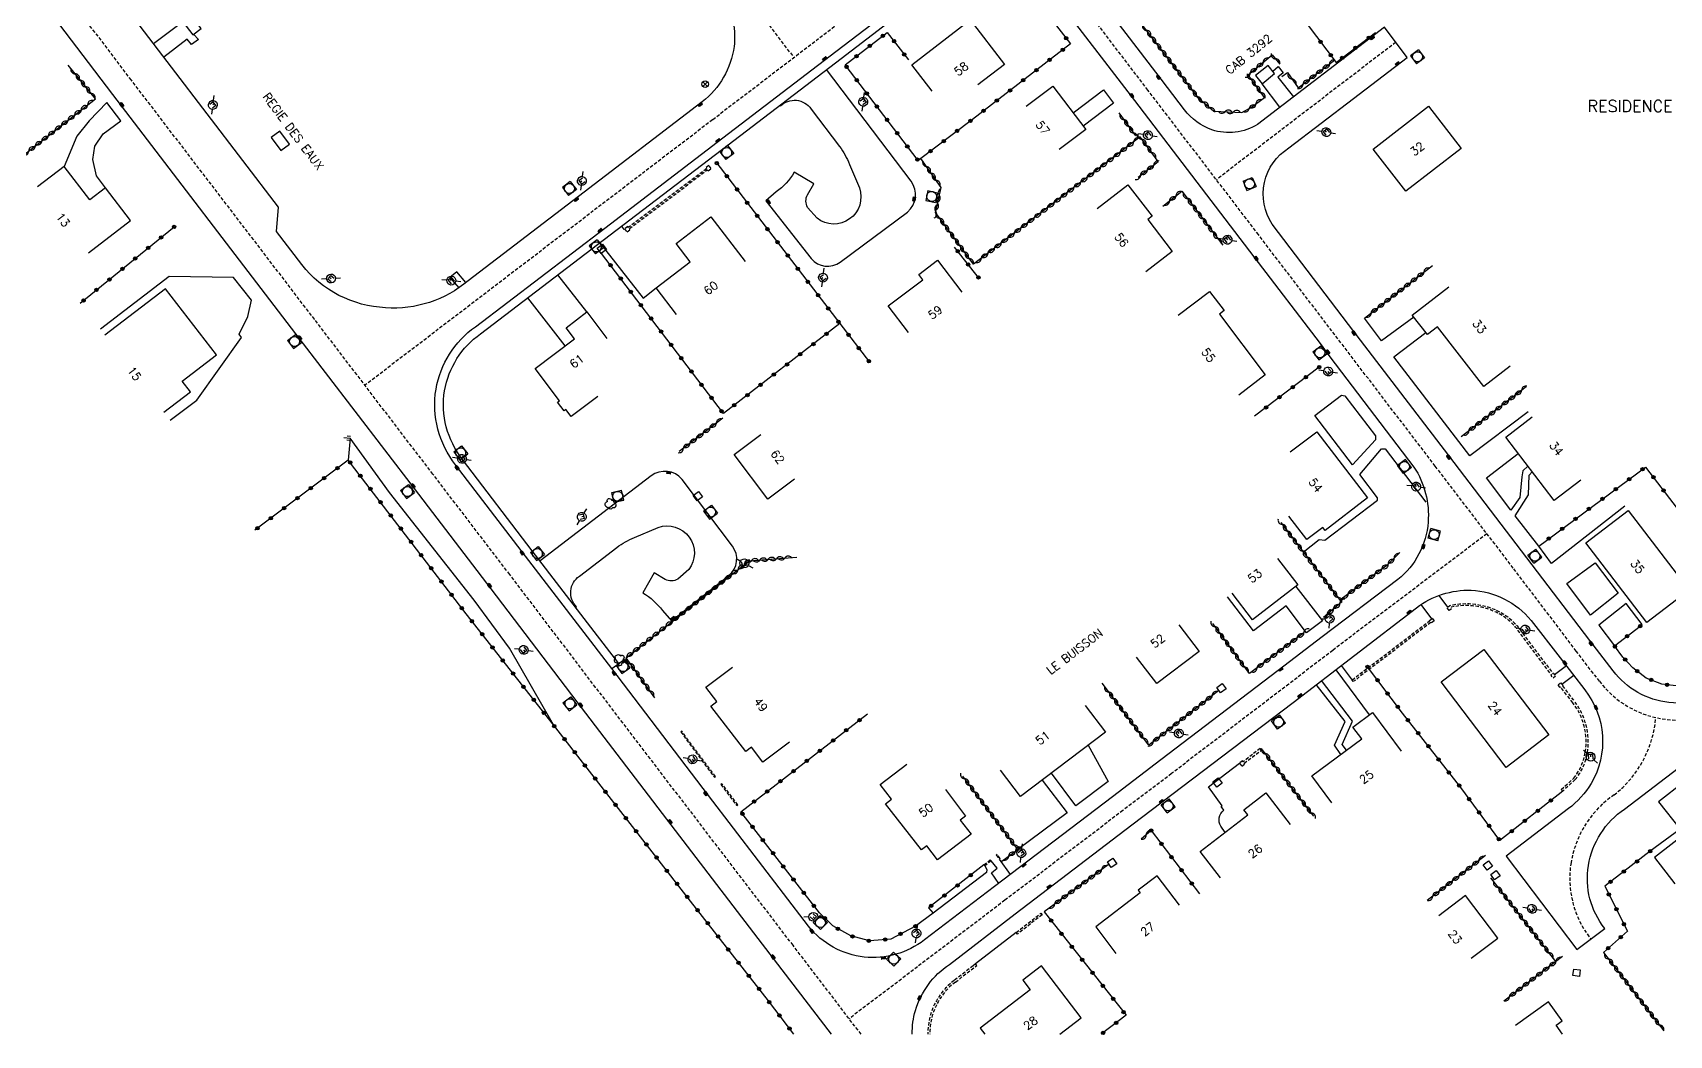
# Model space of a CAD drawing. Header units: millimetres. Extents: x 79000 to 80000, y 143000 to 144000.
# Drawn here: x 79205.2 to 79450.6, y 142999.8 to 143150.3 of the extents above; entities that cross this region are included whole.
import ezdxf
from ezdxf.enums import TextEntityAlignment as Align

# ---------------------------------------------------------------- set-up
doc = ezdxf.new("R2010")
doc.units = ezdxf.units.MM
doc.linetypes.add('DASHED', pattern=[0.75, 0.5, -0.25])
doc.layers.get('0').update_dxf_attribs({"linetype": 'CONTINUOUS'})
for name, color, linetype in [('W0001', 6, 'DASHED'), ('W0008', 7, 'CONTINUOUS'), ('W0100', 7, 'CONTINUOUS'), ('W0112', 1, 'DASHED'), ('W0211', 2, 'CONTINUOUS'), ('W0300', 7, 'CONTINUOUS'), ('W0310', 3, 'CONTINUOUS'), ('W0322', 7, 'CONTINUOUS'), ('W0334', 7, 'CONTINUOUS'), ('W0400', 7, 'CONTINUOUS'), ('W0420', 7, 'CONTINUOUS'), ('W0469', 7, 'CONTINUOUS'), ('W0471', 7, 'CONTINUOUS'), ('W0984', 7, 'CONTINUOUS'), ('W0989', 7, 'CONTINUOUS'), ('W0991', 7, 'CONTINUOUS')]:
    doc.layers.add(name, color=color, linetype=linetype)
doc.styles.get("Standard").update_dxf_attribs({"font": 'romans.shx', "width": 0.85})

# ---------------------------------------------------------------- blocks, each defined once
blk = doc.blocks.new('t310o')
at = {"color": 0, "linetype": 'Continuous'}
for centre, start, end in [((-0.5, 0.38), 216.8699, 323.1304), ((0.5, -0.37), 36.8699, 143.1303)]:
    blk.add_arc(centre, 0.625, start, end, dxfattribs=at)
blk = doc.blocks.new('t322o')
at = {"color": 0, "linetype": 'Continuous'}
for radius in [0.25, 0.15]:
    blk.add_circle((0, 0), radius, dxfattribs=at)
blk = doc.blocks.new('T471')
for p, q in [((-0.333334, 0.333334), (-0.333334, -0.333334)), ((-0.333334, 0.333334), (0.333334, 0.333334)), ((-0.333334, 0), (0, 0)), ((0.500001, 0.500001), (1.000002, 1.000002)), ((-0.500001, -0.500001), (-1.000002, -1.000002)), ((-0.333334, -0.333334), (0.333334, -0.333334))]:
    blk.add_line(p, q)
blk.add_ellipse((0, 0), major_axis=(0.471405, 0.471405), ratio=1, start_param=5.4977871438, end_param=11.780972451)
blk = doc.blocks.new('T400')
for p, q in [((-0.15, 0.3), (0.15, 0.3)), ((-0.15, -0.25), (-0.15, 0.3)), ((-0.15, 0.15), (0.15, 0.15)), ((-0.15, 0), (0.15, 0)), ((0.15, 0.3), (0.15, -0.25)), ((-0.15, -0.15), (0.15, -0.15)), ((-0.15, -0.25), (-0.15, -0.3)), ((-0.15, -0.3), (0.15, -0.3)), ((0.15, -0.3), (0.15, -0.25))]:
    blk.add_line(p, q)
blk = doc.blocks.new('t112o')
at = {"color": 0, "linetype": 'Continuous'}
for p, q in [((-0.5, 0.5), (0.5, 0.5)), ((-0.5, -0.5), (-0.5, 0.5)), ((0.5, 0.5), (0.5, -0.5)), ((0.5, -0.5), (-0.5, -0.5))]:
    blk.add_line(p, q, dxfattribs=at)
blk = doc.blocks.new('T420')
for p, q in [((0.75, 0.75), (-0.75, 0.75)), ((-0.75, 0.75), (-0.75, -0.75)), ((0.75, 0.75), (0.75, -0.75)), ((0.75, -0.75), (-0.75, -0.75))]:
    blk.add_line(p, q)
blk.add_ellipse((0, 0), major_axis=(-0.53, 0.53), ratio=1, start_param=3.926991, end_param=10.210176)
blk = doc.blocks.new('t211o')
at = {"color": 0, "linetype": 'Continuous'}
for p, q in [((-0.29, 0.5), (-0.29, 0)), ((0, 1), (0, 0)), ((0.29, 0.5), (0.29, 0))]:
    blk.add_line(p, q, dxfattribs=at)
blk = doc.blocks.new('T300')
for p, q in [((-0.8, 0.51), (-0.86, 0.34)), ((-0.86, 0.34), (-0.86, 0.17)), ((-0.86, 0.17), (-0.74, 0.06)), ((-0.69, 0.63), (-0.8, 0.51)), ((-0.8, -0.06), (-0.74, 0.06)), ((-0.74, 0.06), (-0.69, 0.11)), ((-0.57, 0.69), (-0.69, 0.63)), ((-0.46, 0.69), (-0.57, 0.69)), ((-0.29, 0.63), (-0.46, 0.69)), ((-0.29, 0.63), (-0.17, 0.74)), ((-0.23, 0.57), (-0.29, 0.63)), ((-0.17, 0.74), (-0.06, 0.8)), ((-0.06, 0.8), (0.06, 0.8)), ((0.06, 0.8), (0.23, 0.74)), ((0.23, 0.74), (0.34, 0.63)), ((0.34, 0.63), (0.4, 0.51)), ((0.46, 0.46), (0.34, 0.46)), ((0.4, 0.51), (0.4, 0.46)), ((0.57, 0.4), (0.46, 0.46)), ((0.57, 0.4), (0.69, 0.29)), ((0.69, 0.29), (0.74, 0.17)), ((0.74, 0.06), (0.69, -0.17)), ((0.74, 0.17), (0.74, 0.06)), ((-0.8, -0.17), (-0.8, -0.06)), ((-0.8, -0.23), (-0.8, -0.17)), ((-0.74, -0.34), (-0.8, -0.23)), ((-0.69, -0.4), (-0.74, -0.34)), ((-0.51, -0.46), (-0.69, -0.4)), ((-0.4, -0.46), (-0.51, -0.46)), ((-0.4, -0.46), (-0.34, -0.46)), ((-0.34, -0.46), (-0.34, -0.4)), ((-0.34, -0.51), (-0.34, -0.46)), ((-0.29, -0.63), (-0.34, -0.51)), ((-0.17, -0.74), (-0.29, -0.63)), ((-0.06, -0.8), (-0.17, -0.74)), ((0.06, -0.8), (-0.06, -0.8)), ((0.17, -0.74), (0.06, -0.8)), ((0.23, -0.69), (0.17, -0.74)), ((0.29, -0.46), (0.23, -0.46)), ((0.29, -0.63), (0.23, -0.69)), ((0.46, -0.4), (0.29, -0.46)), ((0.34, -0.51), (0.29, -0.63)), ((0.34, -0.51), (0.34, -0.46)), ((0.57, -0.34), (0.46, -0.4)), ((0.63, -0.29), (0.57, -0.34)), ((0.69, -0.17), (0.63, -0.29))]:
    blk.add_line(p, q)
blk = doc.blocks.new('T469')
at = {"color": 0, "linetype": 'Continuous', "flags": 128}
for points in [[(-0.35, 0.35), (0.35, -0.35)], [(-0.35, -0.35), (0.35, 0.35)]]:
    blk.add_lwpolyline(points, dxfattribs=at)
at = {"color": 0, "linetype": 'Continuous'}
blk.add_circle((0, 0), 0.5, dxfattribs=at)

msp = doc.modelspace()

# ---------------------------------------------------------------- linework, layer by layer
at = {"layer": 'W0001'}
for points in [[(79464.89, 143348.47), (79482.75, 143325.16), (79495.46, 143308.52), (79507.78, 143292.36, -0.258866), (79509.33, 143277.75, -0.131528), (79503.6, 143270.92), (79499.62, 143267.9), (79484.37, 143256.27), (79475.54, 143249.49), (79465.89, 143242.13), (79449.85, 143229.83), (79433.8, 143217.6, -0.122928), (79427.16, 143214.74), (79410.71, 143213.6, 0.170885), (79403.49, 143210.49), (79397.25, 143206.04), (79331.98, 143156.19), (79307.13, 143137.19), (79255, 143097.37)], [(79449.11, 143229.27, -0.067694), (79470.7, 143209.3), (79475.88, 143203.02, 0.023965), (79497.27, 143180.46), (79513.08, 143164.76), (79528.2, 143149.71), (79532.74, 143145.01, -0.133926), (79539.48, 143131.28, -0.128424), (79538.76, 143116.58, -0.140586), (79529.38, 143102.43), (79516.96, 143092.85), (79498.83, 143079), (79473.82, 143059.93), (79461.81, 143050.7, -0.205241), (79450.28, 143047.22, -0.205056), (79440.13, 143052.96), (79436.65, 143057.5), (79427.2, 143069.94), (79415.5, 143085.26), (79400.46, 143104.92), (79389, 143119.97), (79372.43, 143141.64), (79350.51, 143170.34)], [(79448.59, 143047.5, -0.20791), (79442.33, 143035.91, 0.204938), (79435.87, 143025.75, 0.211232), (79438.84, 143014.3, 0.211232)]]:
    msp.add_lwpolyline(points, format="xyb", dxfattribs=at)
for points in [[(79329.4, 143000), (79319.2, 143013.35), (79303.72, 143033.57), (79289.6, 143052.05), (79276.71, 143068.98), (79265.2, 143084.03), (79247.43, 143107.27), (79219.97, 143143.16), (79210.13, 143156.1), (79190.41, 143181.91), (79175.42, 143201.53), (79161.89, 143219.26), (79144.08, 143242.58)], [(79423.26, 143075.1), (79400.13, 143057.6), (79393.53, 143052.53), (79375.94, 143039.1), (79368.67, 143033.57), (79350.97, 143020.1), (79327.62, 143002.33)]]:
    msp.add_lwpolyline(points, dxfattribs=at)
at = {"layer": 'W0001', "flags": 128}
for points in [[(79313.36, 143154.4), (79319.33, 143146.52)], [(79409.59, 143148.83), (79382.69, 143128.22)]]:
    msp.add_lwpolyline(points, dxfattribs=at)
at = {"layer": 'W0008'}
for points in [[(79310.26, 143151.78, -0.070483), (79310.36, 143148.22, -0.196946), (79305.57, 143139.88), (79287.01, 143125.68), (79270.47, 143113.05, -0.196382), (79258.1, 143109, -0.218252), (79245.53, 143115.47), (79241.72, 143120.46), (79242.05, 143124.11), (79220.62, 143152.1), (79217.15, 143152.66), (79189.84, 143188.36), (79190.16, 143191.91), (79184.26, 143199.71), (79180.67, 143200.31), (79176.51, 143205.79), (79162.86, 143223.65), (79146.89, 143244.71)], [(79460.2, 143052.71, -0.206357), (79450.56, 143049.78, -0.205148), (79442.18, 143054.52), (79438.7, 143059.06), (79429.26, 143071.5), (79417.55, 143086.82), (79402.51, 143106.49), (79391.06, 143121.54, -0.423125), (79393.56, 143132.99), (79393.56, 143132.99), (79403.23, 143140.38), (79411.28, 143146.55), (79407.9, 143151.1), (79388.87, 143136.52, -0.219788), (79382, 143135.69, -0.141406), (79377.91, 143138.72), (79373.59, 143144.36), (79361.93, 143159.63, -0.131802), (79359.51, 143165.82, -0.265689), (79364.66, 143177.27), (79370.28, 143181.59), (79387.94, 143195.1), (79398.41, 143203.04)], [(79358.06, 143156.22), (79370.39, 143140.08), (79388.29, 143116.64), (79398.23, 143103.65), (79399.72, 143101.66), (79412.32, 143085.11, -0.164512), (79414.44, 143076.85, -0.208017), (79409.9, 143068.22), (79398.57, 143059.65), (79391.96, 143054.58), (79374.38, 143041.15), (79367.11, 143035.62), (79349.41, 143022.15), (79338.89, 143014.15, -0.192081), (79329.86, 143011.58, -0.199362), (79321.52, 143016.2), (79306.5, 143035.81), (79292.01, 143054.87), (79279.06, 143071.73), (79268.6, 143085.44, -0.210827), (79265.66, 143096.77, -0.198463), (79271.56, 143106.16), (79290.97, 143120.95), (79308.68, 143134.5), (79324.76, 143146.81), (79340.1, 143158.54, -0.20707)], [(79337.07, 143000, -0.071448), (79337.55, 143003.56, -0.170922), (79342.64, 143010.49), (79352.52, 143018.06), (79370.03, 143031.41), (79394.19, 143049.8), (79412.71, 143064, -0.172082), (79420.91, 143066.62, -0.207841), (79429.89, 143062.1), (79434.24, 143056.49), (79437.95, 143051.66, -0.309636), (79438.88, 143037.64, -0.099969), (79435.47, 143033.85), (79426.13, 143026.7), (79436.75, 143012.72), (79440.92, 143015.88, -0.211257), (79438.48, 143025.31, -0.206286), (79443.9, 143033.79), (79451.95, 143039.94)]]:
    msp.add_lwpolyline(points, format="xyb", dxfattribs=at)
msp.add_lwpolyline([(79141.26, 143240.43), (79158.19, 143218.23), (79157.81, 143214.58), (79169.92, 143198.72), (79173.46, 143198.21), (79187.57, 143179.74), (79207.29, 143153.93), (79217.14, 143141), (79244.6, 143105.1), (79262.36, 143081.86), (79273.87, 143066.81), (79286.76, 143049.89), (79300.89, 143031.4), (79316.37, 143011.18), (79324.91, 143000)], dxfattribs=at)
at = {"layer": 'W0100'}
for points in [[(79227.69, 143151.89), (79229.17, 143149.95), (79230.43, 143150.92), (79228.96, 143152.86)], [(79389.53, 143142.62), (79391.42, 143144.14), (79390.43, 143145.37), (79388.55, 143143.84)], [(79240.93, 143134.53), (79242.39, 143132.59), (79243.69, 143133.54), (79242.23, 143135.48)], [(79453.57, 143066.64), (79447.23, 143061.79), (79438.11, 143073.71), (79444.45, 143078.56)], [(79416.41, 143052.87), (79422.81, 143057.75), (79432.52, 143044.91), (79426.13, 143040.03)]]:
    msp.add_lwpolyline(points, close=True, dxfattribs=at)
for points in [[(79340.05, 143141.49), (79337, 143145.45), (79345.74, 143152.19), (79350.89, 143145.51), (79346.93, 143142.46)], [(79354.17, 143139.26), (79358.16, 143142.27), (79363.09, 143135.77), (79359.1, 143132.75)], [(79213.53, 143117.23), (79219.86, 143122.08), (79216.1, 143126.99), (79213.74, 143125.18), (79209.88, 143130.2), (79205.91, 143127.16)], [(79364.8, 143123.92), (79369.4, 143127.47), (79373.05, 143122.72), (79372.41, 143122.23), (79376.08, 143117.46), (79372.12, 143114.41)], [(79301.73, 143108.01), (79298.69, 143111.97), (79303.76, 143115.87), (79301.65, 143118.62), (79306.87, 143122.63), (79312.03, 143115.92)], [(79336.52, 143105.28), (79333.49, 143109.27), (79338.67, 143113.2), (79338.06, 143114), (79340.87, 143116.14), (79344.5, 143111.35)], [(79224.85, 143093.36), (79228.82, 143096.41), (79227.61, 143097.98), (79232.74, 143101.92), (79225.1, 143111.86), (79216.01, 143104.88)], [(79376.97, 143107.9), (79381.67, 143111.45), (79383.84, 143108.58), (79383.13, 143108.04), (79390.02, 143098.93), (79386.03, 143095.91)], [(79426.74, 143100.25), (79422.78, 143097.19), (79415.86, 143106.16), (79414.33, 143104.98), (79412.07, 143107.91), (79417.55, 143112.14)], [(79289.93, 143095.7), (79285.94, 143092.68), (79285.13, 143093.76), (79284.86, 143093.56), (79283.9, 143094.82), (79284.18, 143095.02), (79280.51, 143099.88), (79286.44, 143104.36), (79285.2, 143106.01), (79288.27, 143108.38), (79291.28, 143104.38)], [(79393.77, 143087.37), (79397.74, 143090.41), (79405.35, 143080.46), (79398.99, 143075.59), (79398.64, 143076.05), (79396.26, 143074.23), (79393.57, 143077.74)], [(79437.33, 143083.15), (79433.36, 143080.1), (79426.07, 143089.58), (79430.03, 143092.63)], [(79319.43, 143083.27), (79315.44, 143080.26), (79310.38, 143086.98), (79314.37, 143089.99)], [(79391.87, 143071.39), (79394.91, 143067.42), (79388.09, 143062.2), (79385.05, 143066.16)], [(79377.05, 143061.43), (79380.08, 143057.45), (79373.74, 143052.62), (79370.71, 143056.6)], [(79318.65, 143043.84), (79314.66, 143040.83), (79312.97, 143043.07), (79312.1, 143042.41), (79306.89, 143049.24), (79307.76, 143049.91), (79306.12, 143052.06), (79310.1, 143055.09)], [(79363.01, 143049.32), (79366.04, 143045.34), (79353.32, 143035.65), (79350.29, 143039.63)], [(79400, 143034.74), (79397.02, 143038.75), (79404.49, 143044.32), (79403.16, 143046.1), (79406.08, 143048.27), (79410.4, 143042.48)], [(79342.06, 143036.72), (79345.04, 143032.71), (79344.28, 143032.12), (79345.9, 143030), (79340.87, 143026.15), (79339.25, 143028.28), (79338.48, 143027.69), (79333.08, 143034.58), (79333.96, 143035.25), (79332.27, 143037.47), (79336.24, 143040.51)], [(79383.28, 143023.45), (79380.24, 143027.41), (79387.39, 143032.92), (79386.81, 143033.68), (79390.09, 143036.21), (79393.73, 143031.48)], [(79460.16, 143029.32), (79457.1, 143033.28), (79448.37, 143026.54), (79451.42, 143022.58)], [(79377.14, 143019.38), (79373.8, 143023.77), (79370.97, 143021.61), (79371.28, 143021.2), (79364.59, 143016.11), (79367.62, 143012.13)], [(79420.9, 143011.41), (79424.88, 143014.44), (79420.05, 143020.81), (79416.06, 143017.79)], [(79356.44, 143010.26), (79353.66, 143008.13), (79354.77, 143006.68), (79347.24, 143000.92), (79347.94, 143000)], [(79359.2, 143000), (79362.41, 143002.45), (79356.44, 143010.26)], [(79434.61, 143000), (79433.65, 143001.36), (79434.55, 143002), (79432.51, 143004.86), (79427.54, 143001.33)]]:
    msp.add_lwpolyline(points, dxfattribs=at)
at = {"layer": 'W0100', "flags": 128}
msp.add_lwpolyline([(79411.09, 143126.48), (79406.2, 143132.8), (79414.52, 143139.23), (79419.41, 143132.91)], close=True, dxfattribs=at)
at = {"layer": 'W0112'}
for points in [[(79306.59, 143130.35), (79306.13, 143130), (79306.21, 143129.85), (79294.55, 143121.06), (79294.42, 143121.2), (79293.95, 143120.85), (79294.31, 143120.37), (79294.78, 143120.73), (79294.67, 143120.9), (79306.33, 143129.69), (79306.45, 143129.57), (79306.92, 143129.92)], [(79403.03, 143053.15), (79414.67, 143062.04), (79414.63, 143062.09), (79415.07, 143062.41), (79415.35, 143062.05), (79414.92, 143061.72), (79414.85, 143061.8), (79403.21, 143052.91)], [(79302.35, 143045.36), (79307.41, 143038.57), (79307.57, 143038.69), (79302.51, 143045.47)], [(79389.27, 143042.87), (79386.68, 143040.89), (79386.59, 143041.01), (79386.15, 143040.68), (79386.51, 143040.2), (79386.95, 143040.54), (79386.86, 143040.66), (79389.45, 143042.63)], [(79310.91, 143034.43), (79308.53, 143037.59), (79308.37, 143037.46), (79310.75, 143034.31)], [(79349.68, 143026.85), (79350.14, 143026.27), (79350.27, 143026.38), (79349.81, 143026.96)], [(79348.89, 143026.01), (79347.94, 143025.26), (79347.82, 143025.41), (79348.77, 143026.16)], [(79356.56, 143017.93), (79352.86, 143015.04), (79352.67, 143015.28), (79356.38, 143018.16)]]:
    msp.add_lwpolyline(points, close=True, dxfattribs=at)
at = {"layer": 'W0112', "flags": 128}
msp.add_lwpolyline([(79417.6, 143063.58), (79417.27, 143064.01), (79417.7, 143064.34, -0.179732), (79425.2, 143063.36, -0.129477), (79428.44, 143060.39), (79433.21, 143054.07), (79433.26, 143054.11), (79433.57, 143053.71), (79433.2, 143053.42), (79432.89, 143053.83), (79432.97, 143053.89), (79428.19, 143060.22, 0.129827), (79425.06, 143063.1, 0.176386), (79417.91, 143064.08), (79418.03, 143063.91)], format="xyb", close=True, dxfattribs=at)
at = {"layer": 'W0112'}
msp.add_lwpolyline([(79434.41, 143036.72), (79436.28, 143038.43, 0.13152), (79438.01, 143042.32, 0.20536), (79436.14, 143049.75), (79434.32, 143052.07), (79434.24, 143052.01), (79433.92, 143052.41), (79434.33, 143052.73), (79434.64, 143052.32), (79434.57, 143052.27), (79436.39, 143049.94, -0.205411), (79438.33, 143042.27, -0.132235), (79436.51, 143038.21), (79434.63, 143036.49)], format="xyb", close=True, dxfattribs=at)
msp.add_lwpolyline([(79339.73, 143000, -0.242776), (79343.55, 143007.83), (79346.75, 143010.33), (79346.55, 143010.56), (79346.19, 143010.26), (79346.19, 143010.26), (79343.37, 143008.07, 0.242607), (79339.43, 143000)], format="xyb", dxfattribs=at)
at = {"layer": 'W0211'}
for points in [[(79252.81, 143089.45), (79252.5, 143086.16)], [(79283.27, 143046.41), (79276.67, 143057.95), (79271.38, 143065.15), (79258.67, 143081.29), (79252.81, 143089.45)]]:
    msp.add_lwpolyline(points, dxfattribs=at)
at = {"layer": 'W0310', "flags": 128}
msp.add_lwpolyline([(79368.43, 143155.56), (79379.87, 143140.6), (79382.29, 143138.49), (79386.51, 143138.32), (79387.94, 143139.09), (79389.92, 143140.56), (79387.44, 143143.96), (79391.07, 143146.93), (79392.18, 143145.56)], dxfattribs=at)
at = {"layer": 'W0310'}
for points in [[(79202.85, 143131.15), (79214.57, 143140.36), (79210.49, 143145.41)], [(79392.5, 143143.68), (79393.33, 143144.28), (79394.97, 143141.99), (79400.4, 143146.13)], [(79368.08, 143138.25), (79370.56, 143134.79)], [(79370.95, 143128.6), (79373.97, 143130.94), (79371.26, 143134.63), (79346.26, 143115.52), (79340.57, 143123.3), (79341.4, 143127.07), (79338.38, 143131.42)], [(79374.68, 143124.25), (79377.51, 143126.49), (79383.63, 143118.37)], [(79404.91, 143107.45), (79415.09, 143115.33)], [(79429.14, 143097.13), (79419.37, 143089.62)], [(79308.69, 143092.46), (79302.14, 143087.43)], [(79392.33, 143076.79), (79401.44, 143064.83), (79398.76, 143062.51)], [(79298.46, 143050.5), (79294.16, 143056.5), (79312.61, 143071.04), (79319.76, 143071.59)], [(79410.22, 143072.3), (79408.28, 143070.38), (79401.21, 143065.13)], [(79395.79, 143060.22), (79387.63, 143054.11), (79382.13, 143061.63)], [(79383.05, 143051.58), (79372.56, 143043.39), (79365.54, 143052.66)], [(79397.28, 143032.72), (79389.56, 143042.73)], [(79350.53, 143025.98), (79352.91, 143027.74), (79344.67, 143038.7)], [(79372.92, 143030.56), (79371.42, 143029.26)], [(79423.03, 143026.82), (79414.31, 143020.09)], [(79366.48, 143025.43), (79356.85, 143018.37)], [(79433.6, 143010.92), (79423.82, 143023.45)], [(79440.75, 143012.28), (79449.79, 143000.54)], [(79434.6, 143011.67), (79425.78, 143004.99)]]:
    msp.add_lwpolyline(points, dxfattribs=at)
at = {"layer": 'W0322'}
for points in [[(79378.75, 143174.82), (79400.65, 143145.8), (79406.57, 143150.31)], [(79345.09, 143152.84), (79342.06, 143156.97), (79343.92, 143157.99), (79345.9, 143158.61), (79347.96, 143158.85), (79349.99, 143158.65), (79352, 143157.99), (79353.79, 143156.98), (79355.37, 143155.63), (79360.8, 143148.61), (79346.11, 143137.27), (79337.96, 143131.1), (79327.03, 143145.43), (79333.33, 143150.32), (79336.5, 143146.21)], [(79307.75, 143130.72), (79326.23, 143106.62), (79330.68, 143100.85)], [(79212.31, 143109.69), (79226.38, 143121.12)], [(79326.23, 143106.62), (79308.76, 143093.12), (79290.33, 143117.36)], [(79347.14, 143113.35), (79343.41, 143118.1)], [(79398.11, 143100.1), (79388.42, 143092.75)], [(79319.32, 143000), (79315.51, 143005), (79303.82, 143019.98), (79283.27, 143046.41), (79270.18, 143063.07), (79252.5, 143086.16), (79238.48, 143075.62)], [(79431.03, 143073.25), (79447.06, 143085.11), (79466.01, 143060.26), (79459.15, 143055), (79456.95, 143053.66), (79454.61, 143052.59), (79452.06, 143052.21), (79449.5, 143052.55), (79447.16, 143053.45), (79445.12, 143055), (79443.65, 143056.57), (79442.39, 143058.28), (79446.26, 143061.24)], [(79434.63, 143036.49), (79425.21, 143029.06), (79419.33, 143037), (79410.59, 143048.2), (79405.35, 143055.11)], [(79337.56, 143016.21), (79333.85, 143014.27), (79330.65, 143014.02), (79327.87, 143014.75), (79325.19, 143016.25), (79323.15, 143018.21), (79311.38, 143033.36), (79330.37, 143048.08)], [(79447.76, 143027.45), (79440.92, 143022.21), (79444.32, 143015.49), (79440.75, 143012.28)], [(79347.82, 143025.41), (79339.5, 143018.95), (79340.21, 143018.16)], [(79356.85, 143018.37), (79369.17, 143002.86), (79365.43, 143000)]]:
    msp.add_lwpolyline(points, dxfattribs=at)
at = {"layer": 'W0322', "flags": 128}
msp.add_lwpolyline([(79372.92, 143030.56), (79380.17, 143021.05)], dxfattribs=at)
at = {"layer": 'W0334'}
for points in [[(79292.02, 143054.86), (79293.06, 143055.65), (79288.88, 143061.09), (79280.09, 143072.52), (79269.64, 143086.24, -0.21096), (79266.95, 143096.56, -0.19879), (79272.33, 143105.1), (79291.76, 143119.92), (79309.48, 143133.46), (79325.56, 143145.77), (79335.84, 143153.61), (79340.91, 143157.48), (79340.11, 143158.55)], [(79317.22, 143139.38), (79317.3, 143139.28, -0.468535), (79321.9, 143138.82), (79326.18, 143133.19, -0.07042), (79327.65, 143130.52), (79329.15, 143126.98, -0.749906), (79322.81, 143122.43), (79321.39, 143124.07, -0.25421), (79321.36, 143125.96), (79322.33, 143127.6), (79319.37, 143129.33, -0.101372), (79316.67, 143126.38), (79315.11, 143125.07), (79321.92, 143116.4, 0.403849), (79326.28, 143115.85), (79336.36, 143123.35, 0.401273), (79336.89, 143127.99), (79324.2, 143144.73)], [(79286.62, 143064.04), (79286.73, 143064.12, -0.468535), (79287.16, 143068.73), (79292.78, 143073.04, -0.07042), (79295.43, 143074.52), (79298.97, 143076.04, -0.749906), (79303.55, 143069.71), (79301.92, 143068.29, -0.25421), (79300.03, 143068.25), (79298.38, 143069.21), (79296.67, 143066.24, -0.101372), (79299.63, 143063.56), (79300.95, 143062.01), (79309.59, 143068.85, 0.403849), (79310.11, 143073.22), (79302.57, 143083.26, 0.401273), (79297.93, 143083.77), (79281.26, 143071.01)], [(79383.98, 143030.29), (79383.33, 143031.2, -0.36275), (79383.78, 143033.63), (79383.39, 143034.18), (79383.53, 143034.28), (79381.51, 143037.13), (79386.15, 143040.68)]]:
    msp.add_lwpolyline(points, format="xyb", dxfattribs=at)
for points in [[(79227.69, 143151.89), (79223.3, 143148.59)], [(79229.31, 143150.06), (79230.02, 143149.27), (79228.98, 143148.49), (79228.33, 143149.28), (79224.84, 143146.59)], [(79391.13, 143144.5), (79391.97, 143145.19), (79392.72, 143144.23), (79391.89, 143143.58), (79394.23, 143140.63)], [(79392.22, 143139.09), (79389.53, 143142.62)], [(79216.1, 143126.99), (79214.75, 143128.81), (79214.2, 143131.27), (79214.49, 143133.27), (79215.75, 143135.08), (79218.41, 143137.06), (79216.31, 143139.81), (79213.66, 143137.06), (79211.82, 143134.75), (79209.88, 143130.2)], [(79361.21, 143138.24), (79365.76, 143141.68), (79367.24, 143139.72), (79362.7, 143136.27)], [(79293.48, 143121.23), (79293.81, 143120.75), (79293.95, 143120.85)], [(79290.25, 143118.76), (79296.74, 143110.46), (79298.69, 143111.97)], [(79225.81, 143092.12), (79229.81, 143095.16), (79236.5, 143104.54), (79236.13, 143105.02), (79237.42, 143107.67), (79237.97, 143110.16), (79235.29, 143113.52), (79225.63, 143113.69), (79215.32, 143105.77)], [(79270.13, 143112.77), (79268.79, 143114.38), (79267.75, 143113.56), (79269.08, 143111.99)], [(79288.27, 143108.38), (79283.94, 143113.95)], [(79285.01, 143103.28), (79279.42, 143110.5)], [(79412.3, 143107.61), (79407.44, 143104.06), (79404.91, 143107.45)], [(79429.45, 143093.39), (79420.69, 143086.77), (79409.31, 143101.63), (79414.1, 143105.28)], [(79395.72, 143072.34), (79398.11, 143074.21), (79398.93, 143074.11), (79406.85, 143080.15), (79406.87, 143080.47), (79404.19, 143083.97), (79407.46, 143087.83), (79408.01, 143087.82), (79414.12, 143079.82)], [(79429.39, 143085.26), (79428.62, 143084.52), (79428.49, 143083.64), (79428.21, 143080.55), (79426.86, 143078.63), (79423.18, 143083.5), (79427.94, 143087.15)], [(79443.92, 143079.24), (79432.94, 143070.65), (79431.03, 143073.25), (79427.51, 143077.77), (79429.5, 143080.95), (79429.59, 143083.87), (79430.05, 143084.41)], [(79394.62, 143067.2), (79398.58, 143062.02), (79396.21, 143060.22), (79393.13, 143064.28), (79388.25, 143060.51), (79384.34, 143065.62)], [(79416.06, 143065.84), (79417.35, 143064.07)], [(79414.99, 143062.35), (79413.38, 143064.48)], [(79446.26, 143061.24), (79446.56, 143061.47), (79444.13, 143064.63), (79440.03, 143061.37), (79442.39, 143058.28)], [(79400.58, 143054.7), (79405.59, 143047.91)], [(79401.4, 143055.33), (79403.03, 143053.15)], [(79435.17, 143055.29), (79433.39, 143053.95)], [(79436.3, 143053.81), (79434.51, 143052.49)], [(79401.34, 143041.97), (79400.39, 143043.37), (79401.98, 143046.91), (79397.66, 143052.46)], [(79402.19, 143042.61), (79401.54, 143043.48), (79403.11, 143046.97), (79398.46, 143053.07)], [(79363.48, 143043.39), (79366.45, 143037.92), (79361.62, 143034.28), (79357.95, 143039.18)], [(79356.58, 143038.14), (79360.32, 143033.23), (79352.91, 143027.74)], [(79456.65, 143032.93), (79452.82, 143037.86), (79449, 143034.88), (79452.22, 143030.78), (79447.76, 143027.45)], [(79347.94, 143025.26), (79348.28, 143024.72), (79348.2, 143024.28), (79340.21, 143018.16), (79337.56, 143016.21)], [(79350.04, 143022.63), (79348.96, 143024.21), (79349.8, 143024.92), (79348.89, 143026.01)], [(79351.79, 143023.96), (79350.14, 143026.27)], [(79352.67, 143015.28), (79346.55, 143010.56)]]:
    msp.add_lwpolyline(points, dxfattribs=at)
for points in [[(79397.44, 143092.86), (79401.44, 143095.9), (79401.95, 143095.77), (79406.55, 143089.8), (79406.55, 143089.2), (79403.12, 143085.45)], [(79439.49, 143070.75), (79442.93, 143066.16), (79438.81, 143062.89), (79435.24, 143067.64)]]:
    msp.add_lwpolyline(points, close=True, dxfattribs=at)

# ---------------------------------------------------------------- block references
at = {"layer": 'W0112'}
for p, rotation in [((79290.52, 143117.86), 37.32941801279708), ((79304.91, 143080.73), 126.9241155535269), ((79383.43, 143051.93), 306.1649491998398), ((79382.85, 143037.79), 217.2151942047298), ((79367.04, 143025.72), 214.3027280724359), ((79423.38, 143025.34), 306.5085973689128), ((79424.52, 143023.88), 306.5085973689128), ((79436.7, 143009.22), 352.1538007818501)]:
    msp.add_blockref('t112o', p, dxfattribs=dict(at, rotation=rotation))
at = {"layer": 'W0211', "rotation": 84.65050460551197}
msp.add_blockref('t211o', (79252.81, 143089.45), dxfattribs=at)
at = {"layer": 'W0300'}
for p, rotation in [((79291.76, 143079.6), 192.4627934934628), ((79293.16, 143056.28), 125.6037514986594)]:
    msp.add_blockref('T300', p, dxfattribs=dict(at, rotation=rotation))
at = {"layer": 'W0310'}
for p, rotation in [((79372.23, 143150.6), 307.4082656008503), ((79372.99, 143149.6), 307.4082656008503), ((79373.75, 143148.61), 307.4082656008503), ((79374.51, 143147.62), 307.4082656008503), ((79375.26, 143146.62), 307.4082656008503), ((79391.54, 143146.36), 308.9746560376287), ((79211.55, 143144.1), 128.9084030734595), ((79376.02, 143145.63), 307.4082656008503), ((79376.78, 143144.64), 307.4082656008503), ((79377.54, 143143.65), 307.4082656008503), ((79387.78, 143144.23), 39.36566733622531), ((79388.75, 143145.03), 39.36566733622531), ((79389.71, 143145.82), 39.36566733622531), ((79394.02, 143143.31), 305.7220076425457), ((79397.66, 143144.04), 37.27756619656135), ((79398.65, 143144.8), 37.27756619656135), ((79399.65, 143145.55), 37.27756619656135), ((79212.34, 143143.13), 128.9084030734595), ((79213.12, 143142.16), 128.9084030734595), ((79213.91, 143141.18), 128.9084030734595), ((79378.3, 143142.65), 307.4082656008503), ((79379.06, 143141.66), 307.4082656008503), ((79387.92, 143143.3), 126.0977540808336), ((79388.66, 143142.29), 126.0977540808336), ((79389.39, 143141.28), 126.0977540808336), ((79395.67, 143142.52), 37.27756619656135), ((79396.66, 143143.28), 37.27756619656135), ((79212.45, 143138.7), 38.16846522057578), ((79213.43, 143139.47), 38.16846522057578), ((79379.82, 143140.67), 307.4082656008503), ((79380.75, 143139.83), 318.8058030649506), ((79381.69, 143139.01), 318.8058030649506), ((79387.6, 143138.9), 28.13755048656824), ((79388.63, 143139.6), 36.58308899910664), ((79209.5, 143136.38), 38.16846522057578), ((79210.48, 143137.15), 38.16846522057578), ((79211.46, 143137.92), 38.16846522057578), ((79368.8, 143137.23), 305.6592169199548), ((79369.53, 143136.22), 305.6592169199548), ((79383.99, 143138.42), 357.7235261869187), ((79385.24, 143138.37), 357.7235261869187), ((79206.55, 143134.06), 38.16846522057578), ((79207.53, 143134.83), 38.16846522057578), ((79208.52, 143135.61), 38.16846522057578), ((79370.27, 143133.87), 217.3886746351049), ((79370.26, 143135.2), 305.6592169199548), ((79371.52, 143134.28), 306.2607313084868), ((79204.58, 143132.52), 38.16846522057578), ((79205.57, 143133.29), 38.16846522057578), ((79367.29, 143131.59), 217.3886746351049), ((79368.28, 143132.35), 217.3886746351049), ((79369.27, 143133.11), 217.3886746351049), ((79372.26, 143133.27), 306.2607313084868), ((79373, 143132.26), 306.2607313084868), ((79339.24, 143130.18), 124.7963897910482), ((79339.95, 143129.16), 124.7963897910482), ((79364.31, 143129.31), 217.3886746351049), ((79365.3, 143130.07), 217.3886746351049), ((79366.29, 143130.83), 217.3886746351049), ((79371.31, 143128.88), 217.7744110053188), ((79372.3, 143129.64), 217.7744110053188), ((79373.29, 143130.41), 217.7744110053188), ((79340.66, 143128.13), 124.7963897910482), ((79360.33, 143126.28), 217.3886746351049), ((79361.33, 143127.04), 217.3886746351049), ((79362.32, 143127.8), 217.3886746351049), ((79363.31, 143128.55), 217.3886746351049), ((79340.87, 143124.67), 77.5950334501786), ((79341.14, 143125.89), 77.5950334501786), ((79357.35, 143124), 217.3886746351049), ((79358.35, 143124.76), 217.3886746351049), ((79359.34, 143125.52), 217.3886746351049), ((79375.66, 143125.02), 38.43815637556965), ((79376.64, 143125.8), 38.43815637556965), ((79378.34, 143125.39), 307.0061943189618), ((79379.09, 143124.39), 307.0061943189618), ((79340.6, 143123.45), 77.5950334501786), ((79341.21, 143122.41), 126.2307826768049), ((79341.95, 143121.4), 126.2307826768049), ((79354.37, 143121.72), 217.3886746351049), ((79355.37, 143122.48), 217.3886746351049), ((79356.36, 143123.24), 217.3886746351049), ((79379.85, 143123.39), 307.0061943189618), ((79380.6, 143122.39), 307.0061943189618), ((79381.35, 143121.39), 307.0061943189618), ((79342.69, 143120.39), 126.2307826768049), ((79343.43, 143119.39), 126.2307826768049), ((79351.4, 143119.45), 217.3886746351049), ((79352.39, 143120.21), 217.3886746351049), ((79353.38, 143120.96), 217.3886746351049), ((79382.1, 143120.4), 307.0061943189618), ((79382.86, 143119.4), 307.0061943189618), ((79344.17, 143118.38), 126.2307826768049), ((79344.91, 143117.37), 126.2307826768049), ((79345.65, 143116.36), 126.2307826768049), ((79348.42, 143117.17), 217.3886746351049), ((79349.41, 143117.93), 217.3886746351049), ((79350.4, 143118.69), 217.3886746351049), ((79347.42, 143116.41), 217.3886746351049), ((79413.81, 143114.34), 37.75592100749883), ((79410.84, 143112.04), 37.75592100749883), ((79411.83, 143112.8), 37.75592100749883), ((79412.82, 143113.57), 37.75592100749883), ((79407.88, 143109.74), 37.75592100749883), ((79408.86, 143110.51), 37.75592100749883), ((79409.85, 143111.27), 37.75592100749883), ((79405.9, 143108.21), 37.75592100749883), ((79406.89, 143108.98), 37.75592100749883), ((79426.49, 143095.1), 217.5574007560578), ((79427.48, 143095.86), 217.5574007560578), ((79428.47, 143096.62), 217.5574007560578), ((79422.53, 143092.05), 217.5574007560578), ((79423.52, 143092.81), 217.5574007560578), ((79424.51, 143093.58), 217.5574007560578), ((79425.5, 143094.34), 217.5574007560578), ((79305.71, 143090.17), 217.5192180920878), ((79306.71, 143090.94), 217.5192180920878), ((79307.7, 143091.7), 217.5192180920878), ((79420.55, 143090.53), 217.5574007560578), ((79421.54, 143091.29), 217.5574007560578), ((79302.74, 143087.89), 217.5192180920878), ((79303.73, 143088.65), 217.5192180920878), ((79304.72, 143089.41), 217.5192180920878), ((79392.55, 143076.5), 307.3147387643577), ((79393.31, 143075.5), 307.3147387643577), ((79394.06, 143074.51), 307.3147387643577), ((79394.82, 143073.52), 307.3147387643577), ((79395.58, 143072.52), 307.3147387643577), ((79311.93, 143070.5), 38.23175057965168), ((79312.99, 143071.07), 4.39227408970278), ((79314.24, 143071.16), 4.39227408970278), ((79315.48, 143071.26), 4.39227408970278), ((79316.73, 143071.35), 4.39227408970278), ((79317.97, 143071.45), 4.39227408970278), ((79396.34, 143071.53), 307.3147387643577), ((79397.09, 143070.53), 307.3147387643577), ((79408.45, 143070.55), 224.7145607827387), ((79409.34, 143071.42), 224.7145607827387), ((79308, 143067.41), 38.23175057965168), ((79308.98, 143068.18), 38.23175057965168), ((79309.96, 143068.95), 38.23175057965168), ((79310.95, 143069.73), 38.23175057965168), ((79397.85, 143069.54), 307.3147387643577), ((79398.61, 143068.54), 307.3147387643577), ((79399.37, 143067.55), 307.3147387643577), ((79404.45, 143067.54), 216.5860037978048), ((79405.46, 143068.28), 216.5860037978048), ((79406.46, 143069.03), 216.5860037978048), ((79407.47, 143069.77), 216.5860037978048), ((79305.05, 143065.08), 38.23175057965168), ((79306.04, 143065.86), 38.23175057965168), ((79307.02, 143066.63), 38.23175057965168), ((79400.13, 143066.56), 307.3147387643577), ((79400.88, 143065.56), 307.3147387643577), ((79402.45, 143066.05), 216.5860037978048), ((79403.45, 143066.79), 216.5860037978048), ((79302.11, 143062.76), 38.23175057965168), ((79303.09, 143063.54), 38.23175057965168), ((79304.07, 143064.31), 38.23175057965168), ((79399.3, 143062.98), 220.8745051104378), ((79400.25, 143063.8), 220.8745051104378), ((79401.19, 143064.61), 220.8745051104378), ((79299.16, 143060.44), 38.23175057965168), ((79300.14, 143061.22), 38.23175057965168), ((79301.13, 143061.99), 38.23175057965168), ((79382.46, 143061.17), 126.1649491998402), ((79383.2, 143060.16), 126.1649491998402), ((79395.79, 143060.22), 216.8413854307548), ((79296.22, 143058.12), 38.23175057965168), ((79297.2, 143058.9), 38.23175057965168), ((79298.18, 143059.67), 38.23175057965168), ((79383.94, 143059.15), 126.1649491998402), ((79384.68, 143058.14), 126.1649491998402), ((79392.79, 143057.97), 216.8413854307548), ((79393.79, 143058.72), 216.8413854307548), ((79394.79, 143059.47), 216.8413854307548), ((79294.25, 143056.58), 38.23175057965168), ((79294.82, 143055.58), 125.6037514986594), ((79295.23, 143057.35), 38.23175057965168), ((79385.41, 143057.13), 126.1649491998402), ((79386.15, 143056.12), 126.1649491998402), ((79386.89, 143055.11), 126.1649491998402), ((79389.79, 143055.72), 216.8413854307548), ((79390.79, 143056.47), 216.8413854307548), ((79391.79, 143057.22), 216.8413854307548), ((79295.55, 143054.57), 125.6037514986594), ((79296.28, 143053.55), 125.6037514986594), ((79297.01, 143052.53), 125.6037514986594), ((79388.79, 143054.97), 216.8413854307548), ((79297.74, 143051.52), 125.6037514986594), ((79366.52, 143051.36), 127.1287947361468), ((79367.28, 143050.37), 127.1287947361468), ((79382.06, 143050.81), 218.0093036999558), ((79368.03, 143049.37), 127.1287947361468), ((79368.79, 143048.37), 127.1287947361468), ((79378.12, 143047.74), 218.0093036999558), ((79379.11, 143048.51), 218.0093036999558), ((79380.09, 143049.28), 218.0093036999558), ((79381.08, 143050.05), 218.0093036999558), ((79369.54, 143047.38), 127.1287947361468), ((79370.3, 143046.38), 127.1287947361468), ((79371.05, 143045.38), 127.1287947361468), ((79375.17, 143045.43), 218.0093036999558), ((79376.15, 143046.2), 218.0093036999558), ((79377.14, 143046.97), 218.0093036999558), ((79371.81, 143044.39), 127.1287947361468), ((79373.2, 143043.89), 218.0093036999558), ((79374.18, 143044.66), 218.0093036999558), ((79390.06, 143042.08), 127.6729915744579), ((79390.83, 143041.09), 127.6729915744579), ((79344.93, 143038.36), 126.9423018664903), ((79391.59, 143040.1), 127.6729915744579), ((79392.35, 143039.11), 127.6729915744579), ((79393.12, 143038.12), 127.6729915744579), ((79345.68, 143037.36), 126.9423018664903), ((79346.43, 143036.36), 126.9423018664903), ((79347.18, 143035.36), 126.9423018664903), ((79393.88, 143037.13), 127.6729915744579), ((79394.65, 143036.14), 127.6729915744579), ((79347.93, 143034.36), 126.9423018664903), ((79348.68, 143033.36), 126.9423018664903), ((79395.41, 143035.15), 127.6729915744579), ((79396.17, 143034.16), 127.6729915744579), ((79396.94, 143033.17), 127.6729915744579), ((79349.44, 143032.36), 126.9423018664903), ((79350.19, 143031.36), 126.9423018664903), ((79350.94, 143030.37), 126.9423018664903), ((79351.69, 143029.37), 126.9423018664903), ((79352.44, 143028.37), 126.9423018664903), ((79372.17, 143029.91), 39.78703446076453), ((79351.53, 143026.72), 36.32244635673081), ((79352.54, 143027.46), 36.32244635673081), ((79422.05, 143026.06), 217.6799757864638), ((79363.46, 143023.21), 216.2466344613318), ((79364.47, 143023.95), 216.2466344613318), ((79365.47, 143024.69), 216.2466344613318), ((79419.08, 143023.77), 217.6799757864638), ((79420.07, 143024.53), 217.6799757864638), ((79421.06, 143025.3), 217.6799757864638), ((79360.43, 143021), 216.2466344613318), ((79361.44, 143021.74), 216.2466344613318), ((79362.45, 143022.48), 216.2466344613318), ((79416.11, 143021.47), 217.6799757864638), ((79417.1, 143022.24), 217.6799757864638), ((79418.09, 143023), 217.6799757864638), ((79424.89, 143022.08), 127.9460410703139), ((79425.66, 143021.09), 127.9460410703139), ((79358.42, 143019.52), 216.2466344613318), ((79359.43, 143020.26), 216.2466344613318), ((79415.12, 143020.71), 217.6799757864638), ((79426.43, 143020.11), 127.9460410703139), ((79427.2, 143019.12), 127.9460410703139), ((79427.97, 143018.14), 127.9460410703139), ((79428.74, 143017.15), 127.9460410703139), ((79429.51, 143016.16), 127.9460410703139), ((79430.27, 143015.18), 127.9460410703139), ((79431.04, 143014.19), 127.9460410703139), ((79431.81, 143013.21), 127.9460410703139), ((79432.58, 143012.22), 127.9460410703139), ((79441.51, 143011.29), 307.5990030593828), ((79430.61, 143008.65), 217.1917579851288), ((79431.61, 143009.41), 217.1917579851288), ((79432.6, 143010.16), 217.1917579851288), ((79433.6, 143010.92), 217.1917579851288), ((79442.27, 143010.3), 307.5990030593828), ((79443.03, 143009.31), 307.5990030593828), ((79427.63, 143006.39), 217.1917579851288), ((79428.62, 143007.14), 217.1917579851288), ((79429.62, 143007.9), 217.1917579851288), ((79443.8, 143008.32), 307.5990030593828), ((79444.56, 143007.33), 307.5990030593828), ((79445.32, 143006.34), 307.5990030593828), ((79426.63, 143005.63), 217.1917579851288), ((79446.09, 143005.35), 307.5990030593828), ((79446.85, 143004.36), 307.5990030593828), ((79447.61, 143003.37), 307.5990030593828), ((79448.37, 143002.37), 307.5990030593828), ((79449.14, 143001.38), 307.5990030593828)]:
    msp.add_blockref('t310o', p, dxfattribs=dict(at, rotation=rotation))
at = {"layer": 'W0322'}
for p, rotation in [((79332.67, 143149.81), 37.77080100956587), ((79334.35, 143149), 307.6627329830321), ((79360.16, 143149.44), 307.7531496130457), ((79398.32, 143148.88), 307.0302850764347), ((79405.53, 143149.52), 37.30771111823435), ((79328.72, 143146.74), 37.77080100956587), ((79330.7, 143148.28), 37.77080100956587), ((79335.88, 143147.02), 307.6627329830321), ((79359.66, 143147.72), 217.6604971654143), ((79399.83, 143146.88), 307.0302850764347), ((79401.55, 143146.49), 37.30771111823435), ((79403.54, 143148), 37.30771111823435), ((79327.24, 143145.15), 127.3330411534187), ((79355.7, 143144.67), 217.6604971654143), ((79357.68, 143146.2), 217.6604971654143), ((79328.76, 143143.16), 127.3330411534187), ((79351.74, 143141.62), 217.6604971654143), ((79353.72, 143143.14), 217.6604971654143), ((79330.28, 143141.17), 127.3330411534187), ((79331.79, 143139.18), 127.3330411534187), ((79349.76, 143140.09), 217.6604971654143), ((79333.31, 143137.2), 127.3330411534187), ((79345.8, 143137.04), 217.0985331875503), ((79347.78, 143138.56), 217.6604971654143), ((79334.82, 143135.21), 127.3330411534187), ((79343.81, 143135.53), 217.0985331875503), ((79336.34, 143133.22), 127.3330411534187), ((79339.82, 143132.51), 217.0985331875503), ((79341.81, 143134.02), 217.0985331875503), ((79307.75, 143130.72), 307.4717072743417), ((79337.86, 143131.23), 127.3330411534187), ((79309.28, 143128.74), 307.4717072743417), ((79310.8, 143126.75), 307.4717072743417), ((79312.32, 143124.77), 307.4717072743417), ((79313.84, 143122.79), 307.4717072743417), ((79224.44, 143119.55), 39.09661764194612), ((79226.38, 143121.12), 39.09661764194612), ((79315.36, 143120.8), 307.4717072743417), ((79222.5, 143117.97), 39.09661764194612), ((79316.88, 143118.82), 307.4717072743417), ((79343.9, 143117.48), 128.1830479424554), ((79218.62, 143114.82), 39.09661764194612), ((79220.56, 143116.4), 39.09661764194612), ((79291.84, 143115.37), 127.2490912419726), ((79318.4, 143116.83), 307.4717072743417), ((79319.92, 143114.85), 307.4717072743417), ((79345.44, 143115.51), 128.1830479424554), ((79216.68, 143113.24), 39.09661764194612), ((79293.36, 143113.38), 127.2490912419726), ((79321.44, 143112.87), 307.4717072743417), ((79346.99, 143113.55), 128.1830479424554), ((79212.8, 143110.09), 39.09661764194612), ((79214.74, 143111.67), 39.09661764194612), ((79294.87, 143111.39), 127.2490912419726), ((79322.96, 143110.88), 307.4717072743417), ((79296.38, 143109.4), 127.2490912419726), ((79297.9, 143107.41), 127.2490912419726), ((79324.48, 143108.9), 307.4717072743417), ((79299.41, 143105.42), 127.2490912419726), ((79324.24, 143105.08), 217.6783562890731), ((79326.01, 143106.91), 307.4717072743417), ((79327.53, 143104.93), 307.6442359675017), ((79300.92, 143103.43), 127.2490912419726), ((79322.26, 143103.55), 217.6783562890731), ((79329.06, 143102.95), 307.6442359675017), ((79302.44, 143101.44), 127.2490912419726), ((79318.3, 143100.5), 217.6783562890731), ((79320.28, 143102.02), 217.6783562890731), ((79330.59, 143100.97), 307.6442359675017), ((79398.11, 143100.1), 217.1623188739738), ((79303.95, 143099.45), 127.2490912419726), ((79305.46, 143097.46), 127.2490912419726), ((79314.34, 143097.44), 217.6783562890731), ((79316.32, 143098.97), 217.6783562890731), ((79396.12, 143098.59), 217.1623188739738), ((79306.98, 143095.47), 127.2490912419726), ((79312.37, 143095.91), 217.6783562890731), ((79392.13, 143095.57), 217.1623188739738), ((79394.13, 143097.08), 217.1623188739738), ((79308.49, 143093.48), 127.2490912419726), ((79310.39, 143094.38), 217.6783562890731), ((79390.14, 143094.06), 217.1623188739738), ((79252.79, 143085.79), 127.4504008010979), ((79248.88, 143083.44), 216.9340314420168), ((79250.88, 143084.94), 216.9340314420168), ((79254.31, 143083.8), 127.4504008010979), ((79444.59, 143083.28), 36.48918349394951), ((79446.6, 143084.77), 36.48918349394951), ((79448.23, 143083.57), 307.3249931141925), ((79244.88, 143080.44), 216.9340314420168), ((79246.88, 143081.94), 216.9340314420168), ((79255.83, 143081.82), 127.4504008010979), ((79440.57, 143080.31), 36.48918349394951), ((79442.58, 143081.79), 36.48918349394951), ((79449.75, 143081.59), 307.3249931141925), ((79242.88, 143078.94), 216.9340314420168), ((79257.35, 143079.83), 127.4504008010979), ((79258.87, 143077.85), 127.4504008010979), ((79438.56, 143078.82), 36.48918349394951), ((79238.89, 143075.93), 216.9340314420168), ((79240.89, 143077.43), 216.9340314420168), ((79260.39, 143075.86), 127.4504008010979), ((79434.54, 143075.85), 36.48918349394951), ((79436.55, 143077.33), 36.48918349394951), ((79261.91, 143073.88), 127.4504008010979), ((79432.53, 143074.36), 36.48918349394951), ((79263.43, 143071.89), 127.4504008010979), ((79264.95, 143069.91), 127.4504008010979), ((79266.47, 143067.92), 127.4504008010979), ((79267.99, 143065.94), 127.4504008010979), ((79269.51, 143063.95), 127.4504008010979), ((79271.04, 143061.98), 128.157992188378), ((79446.26, 143061.24), 35.04052509911778), ((79272.59, 143060.01), 128.157992188378), ((79274.13, 143058.05), 128.157992188378), ((79442.46, 143058.18), 126.5521424987082), ((79444.27, 143059.72), 37.35724814281953), ((79275.67, 143056.08), 128.157992188378), ((79443.99, 143056.21), 133.1064157159059), ((79277.22, 143054.12), 128.157992188378), ((79405.35, 143055.11), 127.2193989959656), ((79406.86, 143053.12), 127.2193989959656), ((79445.8, 143054.49), 142.7291180742192), ((79447.89, 143053.17), 158.7989087863504), ((79278.76, 143052.15), 128.157992188378), ((79408.37, 143051.12), 127.2193989959656), ((79450.27, 143052.44), 172.4255536755533), ((79280.31, 143050.19), 128.157992188378), ((79281.85, 143048.22), 128.157992188378), ((79409.88, 143049.13), 127.2193989959656), ((79283.4, 143046.25), 127.8617738449327), ((79329.17, 143047.15), 37.77793093242345), ((79411.41, 143047.15), 127.9638599749776), ((79284.93, 143044.28), 127.8617738449327), ((79325.22, 143044.08), 37.77793093242345), ((79327.19, 143045.62), 37.77793093242345), ((79412.95, 143045.18), 127.9638599749776), ((79286.47, 143042.31), 127.8617738449327), ((79321.26, 143041.02), 37.77793093242345), ((79323.24, 143042.55), 37.77793093242345), ((79414.49, 143043.21), 127.9638599749776), ((79416.02, 143041.24), 127.9638599749776), ((79288, 143040.33), 127.8617738449327), ((79319.29, 143039.49), 37.77793093242345), ((79417.56, 143039.27), 127.9638599749776), ((79289.53, 143038.36), 127.8617738449327), ((79291.07, 143036.39), 127.8617738449327), ((79315.34, 143036.43), 37.77793093242345), ((79317.31, 143037.96), 37.77793093242345), ((79419.1, 143037.3), 127.9638599749776), ((79292.6, 143034.41), 127.8617738449327), ((79313.36, 143034.9), 37.77793093242345), ((79420.59, 143035.29), 126.5085973689129), ((79430.9, 143033.54), 218.2582435524254), ((79432.86, 143035.09), 218.2582435524254), ((79294.14, 143032.44), 127.8617738449327), ((79311.6, 143033.08), 127.817554415659), ((79313.14, 143031.11), 127.817554415659), ((79422.08, 143033.29), 126.5085973689129), ((79423.57, 143031.28), 126.5085973689129), ((79428.93, 143032), 218.2582435524254), ((79295.67, 143030.46), 127.8617738449327), ((79314.67, 143029.13), 127.817554415659), ((79372.92, 143030.56), 35.04052509911778), ((79374.44, 143028.57), 307.2876418225947), ((79425.06, 143029.27), 126.5085973689129), ((79426.97, 143030.45), 218.2582435524254), ((79297.21, 143028.49), 127.8617738449327), ((79298.74, 143026.52), 127.8617738449327), ((79316.2, 143027.16), 127.817554415659), ((79375.95, 143026.58), 307.2876418225947), ((79447.76, 143027.45), 217.4652626754648), ((79300.28, 143024.54), 127.8617738449327), ((79317.74, 143025.18), 127.817554415659), ((79345.85, 143023.87), 217.7779910522538), ((79377.47, 143024.6), 307.2876418225947), ((79443.79, 143024.41), 217.4652626754648), ((79445.78, 143025.93), 217.4652626754648), ((79301.81, 143022.57), 127.8617738449327), ((79319.27, 143023.21), 127.817554415659), ((79320.8, 143021.23), 127.817554415659), ((79343.87, 143022.34), 217.7779910522538), ((79378.98, 143022.61), 307.2876418225947), ((79441.81, 143022.89), 217.4652626754648), ((79303.34, 143020.6), 127.8617738449327), ((79322.33, 143019.26), 127.817554415659), ((79339.92, 143019.28), 217.7779910522538), ((79341.89, 143020.81), 217.7779910522538), ((79441.54, 143020.98), 296.8540819813668), ((79304.88, 143018.62), 127.9589090584839), ((79306.42, 143016.65), 127.9589090584839), ((79323.99, 143017.4), 136.2062138726208), ((79357.9, 143017.05), 308.4457983222057), ((79442.67, 143018.75), 296.8540819813668), ((79443.8, 143016.52), 296.8540819813668), ((79307.96, 143014.68), 127.9589090584839), ((79325.93, 143015.84), 150.6962753362037), ((79328.13, 143014.68), 165.2922351898618), ((79330.55, 143014.04), 165.2922351898618), ((79333.04, 143014.21), 184.5567998304167), ((79335.34, 143015.05), 207.5709003670647), ((79337.56, 143016.21), 207.5709003670647), ((79359.45, 143015.09), 308.4457983222057), ((79443.32, 143014.59), 221.8977473439588), ((79309.49, 143012.71), 127.9589090584839), ((79361.01, 143013.13), 308.4457983222057), ((79441.46, 143012.92), 221.8977473439588), ((79311.03, 143010.74), 127.9589090584839), ((79362.56, 143011.17), 308.4457983222057), ((79364.12, 143009.22), 308.4457983222057), ((79312.57, 143008.77), 127.9589090584839), ((79314.11, 143006.8), 127.9589090584839), ((79365.67, 143007.26), 308.4457983222057), ((79315.64, 143004.82), 127.3228159459132), ((79367.23, 143005.3), 308.4457983222057), ((79317.16, 143002.84), 127.3228159459132), ((79367.67, 143001.71), 217.365205503809), ((79368.78, 143003.34), 308.4457983222057), ((79318.67, 143000.85), 127.3228159459132), ((79365.69, 143000.2), 217.365205503809)]:
    msp.add_blockref('t322o', p, dxfattribs=dict(at, rotation=rotation))
at = {"layer": 'W0400'}
for p, rotation in [((79406.09, 143149.52), 127.6453537164579), ((79323.97, 143146.36), 127.4285774843369), ((79409.82, 143145.63), 127.6453537164579), ((79374.01, 143143.58), 217.4539387290704), ((79218.52, 143139.44), 217.4145317195307), ((79305.3, 143139.49), 127.3974193530813), ((79370, 143140.83), 37.3617967284768), ((79307.95, 143134.1), 127.3974193530813), ((79286.72, 143125.27), 127.3294180127971), ((79315.51, 143124.87), 37.36337520654808), ((79337.35, 143125.34), 350.1969768890132), ((79290.29, 143120.61), 127.3294180127971), ((79388.65, 143116.4), 37.37258567304277), ((79403.32, 143105.19), 217.4092504208975), ((79245.22, 143104.47), 217.3940552101735), ((79399.39, 143102.34), 217.4092504208975), ((79417.52, 143086.59), 217.3742255083706), ((79268.81, 143084.98), 217.3144796085696), ((79300.57, 143084.25), 80.47004167555907), ((79262.24, 143082.27), 217.3144796085696), ((79413.73, 143073.18), 344.7832803767388), ((79278.58, 143072.21), 217.3030670113621), ((79273.69, 143067.29), 217.3030670113621), ((79411.6, 143063.31), 307.2919506196815), ((79301.15, 143062.41), 127.636439993094), ((79438.88, 143058.62), 217.4684391618274), ((79434.94, 143055.71), 217.4684391618274), ((79292.38, 143054.16), 217.2431140637956), ((79392.36, 143054.75), 125.0405250991178), ((79395.23, 143050.81), 125.0405250991178), ((79287.34, 143049.37), 217.2431140637956), ((79439.61, 143049.01), 202.2672104888344), ((79306.11, 143036.12), 217.438880520889), ((79374.43, 143034.92), 307.2756090512378), ((79300.76, 143031.88), 217.438880520889), ((79353.83, 143025.39), 307.3162744429098), ((79357.61, 143022.13), 307.3162744429098), ((79322.04, 143015.45), 217.3520187323097), ((79316.22, 143011.57), 217.3520187323097), ((79332.75, 143011.46), 275.4355951129968), ((79338.17, 143005.46), 334.0219264524807)]:
    msp.add_blockref('T400', p, dxfattribs=dict(at, rotation=rotation))
at = {"layer": 'W0420'}
for p, rotation in [((79412.85, 143146.66), 37.30775815382999), ((79309.25, 143132.28), 37.3974193530813), ((79285.66, 143126.9), 37.32941801279708), ((79387.66, 143127.58), 112.6019385205518), ((79339.99, 143125.69), 77.59503345011126), ((79289.7, 143118.14), 37.32941801279708), ((79244.44, 143103.93), 127.3940552101735), ((79398.2, 143102.24), 127.4092504208975), ((79269.36, 143087.23), 127.3144796085696), ((79410.89, 143085.2), 307.2902024893257), ((79261.37, 143081.42), 127.3144796085696), ((79292.92, 143080.72), 192.4627934934628), ((79306.83, 143078.35), 126.9241155535269), ((79415.35, 143074.96), 254.7832803767388), ((79280.86, 143072.12), 127.3030670113622), ((79430.45, 143071.72), 216.4891834939398), ((79293.7, 143055.16), 125.6037514986594), ((79285.75, 143049.58), 127.2431140637957), ((79392.02, 143046.84), 306.1649491998398), ((79375.45, 143034.28), 217.2756090512378), ((79323.3, 143016.77), 136.2062138726208), ((79334.3, 143011.28), 136.2062138726208)]:
    msp.add_blockref('T420', p, dxfattribs=dict(at, rotation=rotation))
at = {"layer": 'W0469'}
msp.add_blockref('T469', (79306.01, 143142.56), dxfattribs=at)
at = {"layer": 'W0471'}
for p, rotation in [((79232.19, 143139.43), 216.9680419239808), ((79329.73, 143139.91), 217.0985331874617), ((79372.41, 143134.9), 307.3617967284768), ((79399.17, 143135.35), 307.0869003999568), ((79287.54, 143128.03), 37.32941801279708), ((79384.34, 143119.21), 307.0869003999568), ((79323.69, 143113.52), 36.96287978078871), ((79249.92, 143113.39), 319.5480656258887), ((79267.95, 143113.08), 310.3263347579218), ((79399.46, 143099.44), 127.4092504208975), ((79269.55, 143086.33), 127.3144796085696), ((79412.65, 143082.17), 307.2902024893257), ((79287.52, 143077.62), 192.4627934934628), ((79311.9, 143070.65), 107.0909451226452), ((79399.66, 143062.36), 220.8745051104378), ((79429.02, 143060.73), 127.0906659104476), ((79278.81, 143057.67), 127.8617738449328), ((79377.05, 143045.14), 307.1287947361467), ((79304.13, 143041.25), 126.7285133080286), ((79438.79, 143041.65), 272.4134028045098), ((79353.43, 143027.18), 217.2662659482238), ((79430.02, 143018.82), 127.2004912022792), ((79322.24, 143017.62), 136.2062138726208), ((79337.71, 143015.13), 217.2084332172398)]:
    msp.add_blockref('T471', p, dxfattribs=dict(at, rotation=rotation))

# ---------------------------------------------------------------- texts
at = {"layer": 'W0984'}
for s, rotation, p in [('CAB 3292', 39.0189, (79387.52, 143147.05)), ('REGIE DES EAUX', 306.8014, (79244.26, 143135.47)), ('LE BUISSON', 37.3177, (79361.42, 143057.42))]:
    msp.add_text(s, height=1.25, rotation=rotation, dxfattribs=at).set_placement(p, align=Align.MIDDLE)
at = {"layer": 'W0989'}
msp.add_text('RESIDENCE DU "PIC-AU-VENT"', height=1.75, dxfattribs=at).set_placement((79456.88, 143139.25), align=Align.MIDDLE)
at = {"layer": 'W0991'}
for s, rotation, p in [('58', 37.6341, (79344.42, 143144.86)), ('57', 307.1351, (79356.64, 143136)), ('32', 37.7325, (79412.81, 143132.85)), ('13', 307.4957, (79209.72, 143122.19)), ('56', 307.5911, (79368.46, 143119.17)), ('60', 37.5551, (79306.88, 143111.97)), ('59', 37.2101, (79340.51, 143108.32)), ('33', 307.6651, (79422.15, 143106.19)), ('55', 307.0869, (79381.5, 143101.9)), ('61', 37.0434, (79286.77, 143100.98)), ('15', 307.531, (79220.43, 143099.12)), ('34', 307.5769, (79433.68, 143087.89)), ('62', 307.0204, (79316.9, 143086.63)), ('54', 307.453, (79397.57, 143082.39)), ('35', 307.4082, (79445.84, 143070.18)), ('53', 37.4672, (79388.46, 143068.78)), ('52', 37.2931, (79373.88, 143059.01)), ('49', 307.2469, (79314.37, 143049.46)), ('24', 307.1137, (79424.47, 143048.89)), ('51', 37.2716, (79356.65, 143044.48)), ('25', 36.6502, (79405.2, 143038.61)), ('50', 36.6781, (79339.14, 143033.63)), ('26', 37.5598, (79388.51, 143027.47)), ('27', 37.2866, (79372.38, 143015.76)), ('23', 307.2045, (79418.48, 143014.6)), ('28', 37.4001, (79354.82, 143001.69))]:
    msp.add_text(s, height=1.25, rotation=rotation, dxfattribs=at).set_placement(p, align=Align.MIDDLE)

doc.saveas('drawing.dxf')
